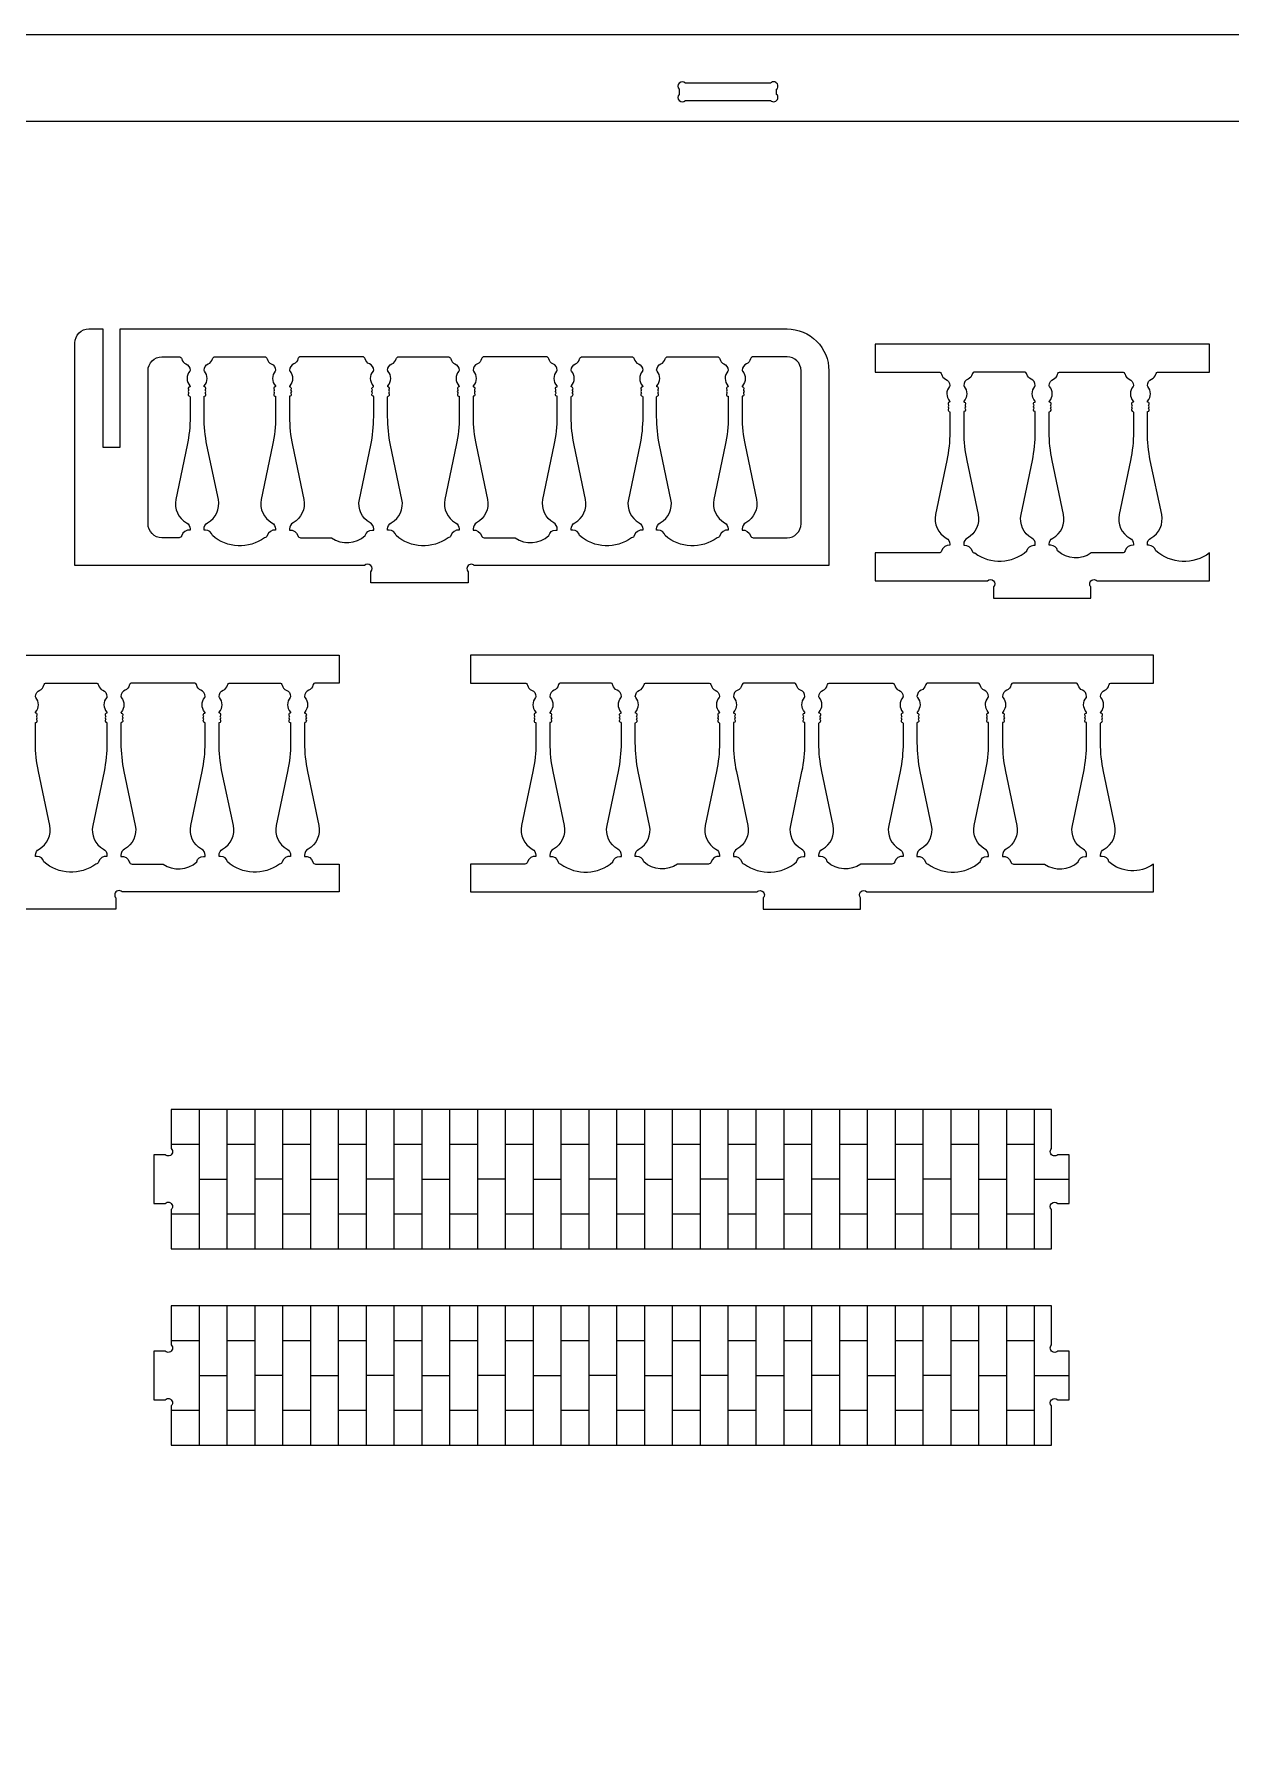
# Model space of a CAD drawing. Extents: x 8501 to 11256, y 293 to 1807.
# Drawn here: x 9418.7 to 9625, y 1133.5 to 1429.9 of the extents above; entities that cross this region are included whole.
import ezdxf

# ---------------------------------------------------------------- set-up
doc = ezdxf.new("R2010")
doc.units = 0
doc.header["$MEASUREMENT"] = 0
doc.layers.add('LAYER_1', color=18, linetype='CONTINUOUS')

msp = doc.modelspace()

# ---------------------------------------------------------------- linework, layer by layer
at = {"layer": 'LAYER_1'}
msp.add_lwpolyline([(9233.81, 1414.91), (9233.81, 1133.51), (9218.81, 1133.51), (9218.81, 1429.91), (9857.81, 1429.91), (9857.81, 1133.51), (9842.81, 1133.51), (9842.81, 1414.91)], close=True, dxfattribs=at)
for points in [[(9545.65, 1421.51), (9530.98, 1421.51, 1), (9529.91, 1420.45), (9529.91, 1419.57, 1), (9530.98, 1418.51), (9545.65, 1418.51, 1), (9546.71, 1419.57), (9546.71, 1420.45, 1)], [(9428.12, 1379.13), (9430.52, 1379.13), (9430.52, 1358.73), (9433.52, 1358.73), (9433.52, 1379.13), (9548.51, 1379.13, -0.414214), (9555.71, 1371.93), (9555.71, 1338.33), (9494.58, 1338.33, 1), (9493.52, 1337.27), (9493.52, 1335.33), (9476.72, 1335.33), (9476.72, 1337.27, 1), (9475.65, 1338.33), (9425.72, 1338.33), (9425.72, 1376.73, -0.414214)], [(9600.91, 1332.7), (9600.91, 1334.64, -1), (9601.97, 1335.7), (9621.35, 1335.7), (9621.35, 1340.5, -0.352171), (9612.08, 1340.87, 0.352171), (9610.9, 1341.82), (9610.63, 1341.82), (9610.63, 1342.02, -0.272519), (9611.25, 1343.07, 0.328849), (9613.1, 1347.11), (9611.14, 1356.45, -0.051698), (9610.63, 1361.37), (9610.63, 1364.8, -0.366837), (9610.73, 1364.92, 0.600564), (9610.88, 1365.36, -0.39765), (9610.88, 1365.53, 0.39765), (9610.88, 1365.89, -0.39765), (9610.88, 1366.05, 0.594353), (9610.73, 1366.49, -0.584261), (9610.67, 1366.69, 0.375636), (9610.69, 1369.23, -0.187098), (9610.63, 1369.4, -0.294683), (9611.37, 1370.47, 0.244569), (9612.08, 1371.32, -0.352171), (9612.55, 1371.7), (9621.35, 1371.7), (9621.35, 1376.5), (9563.67, 1376.5), (9563.67, 1371.7), (9574.66, 1371.7, -0.352171), (9575.13, 1371.32, 0.244569), (9575.84, 1370.47, -0.294683), (9576.57, 1369.4, -0.187098), (9576.52, 1369.23, 0.375636), (9576.54, 1366.69, -0.584261), (9576.47, 1366.49, 0.594353), (9576.33, 1366.05, -0.39765), (9576.33, 1365.89, 0.39765), (9576.33, 1365.53, -0.39765), (9576.33, 1365.36, 0.600564), (9576.47, 1364.92, -0.366837), (9576.57, 1364.8), (9576.57, 1361.37, -0.051698), (9576.06, 1356.45), (9574.11, 1347.11, 0.328849), (9575.96, 1343.07, -0.272519), (9576.57, 1342.02), (9576.57, 1341.82, 0.352171), (9575.13, 1340.87, -0.352171), (9574.66, 1340.5), (9563.67, 1340.5), (9563.67, 1335.7), (9583.05, 1335.7, -1), (9584.11, 1334.64), (9584.11, 1332.7)], [(9444.96, 1345.7, -0.272519), (9445.57, 1344.65), (9445.57, 1344.45, 0.352171), (9444.12, 1343.5, -0.352171), (9443.66, 1343.13), (9440.72, 1343.13, -0.414214), (9438.32, 1345.53), (9438.32, 1371.93, -0.414214), (9440.72, 1374.33), (9443.66, 1374.33, -0.352171), (9444.12, 1373.95, 0.244569), (9444.83, 1373.1, -0.294683), (9445.57, 1372.03, -0.187098), (9445.51, 1371.86, 0.375636), (9445.54, 1369.32, -0.584261), (9445.47, 1369.12, 0.594353), (9445.32, 1368.68, -0.39765), (9445.32, 1368.52, 0.39765), (9445.32, 1368.16, -0.39765), (9445.32, 1367.99, 0.600564), (9445.47, 1367.55, -0.366837), (9445.57, 1367.43), (9445.57, 1364, -0.051698), (9445.06, 1359.08), (9443.11, 1349.74, 0.328849)], [(9458.39, 1374.33, -0.352171), (9458.86, 1373.95, 0.244569), (9459.57, 1373.1, -0.294683), (9460.31, 1372.03, -0.187098), (9460.25, 1371.86, 0.375636), (9460.27, 1369.32, -0.584261), (9460.21, 1369.12, 0.594353), (9460.06, 1368.68, -0.39765), (9460.06, 1368.52, 0.39765), (9460.06, 1368.16, -0.39765), (9460.06, 1367.99, 0.600564), (9460.21, 1367.55, -0.366837), (9460.31, 1367.43), (9460.31, 1364, -0.051698), (9459.8, 1359.08), (9457.84, 1349.74, 0.328849), (9459.69, 1345.7, -0.272519), (9460.31, 1344.65), (9460.31, 1344.45, 0.352171), (9458.86, 1343.5, -0.352171), (9458.39, 1343.13, -0.352171), (9449.42, 1343.5, 0.352171), (9448.25, 1344.45), (9447.97, 1344.45), (9447.97, 1344.65, -0.272519), (9448.59, 1345.7, 0.328849), (9450.44, 1349.74), (9448.48, 1359.08, -0.051698), (9447.97, 1364), (9447.97, 1367.43, -0.366837), (9448.07, 1367.55, 0.600564), (9448.22, 1367.99, -0.39765), (9448.22, 1368.16, 0.39765), (9448.22, 1368.52, -0.39765), (9448.22, 1368.68, 0.594353), (9448.08, 1369.12, -0.584261), (9448.01, 1369.32, 0.375636), (9448.03, 1371.86, -0.187098), (9447.97, 1372.03, -0.294683), (9448.71, 1373.1, 0.244569), (9449.42, 1373.95, -0.352171), (9449.89, 1374.33)], [(9469.97, 1343.13, 0.352171), (9475.78, 1343.5, -0.352171), (9476.95, 1344.45), (9477.23, 1344.45), (9477.23, 1344.65, 0.272519), (9476.61, 1345.7, -0.328849), (9474.76, 1349.74), (9476.72, 1359.08, 0.051698), (9477.23, 1364), (9477.23, 1367.43, 0.366837), (9477.13, 1367.55, -0.600564), (9476.98, 1367.99, 0.39765), (9476.98, 1368.16, -0.39765), (9476.98, 1368.52, 0.39765), (9476.98, 1368.68, -0.594353), (9477.12, 1369.12, 0.584261), (9477.19, 1369.32, -0.375636), (9477.17, 1371.86, 0.187098), (9477.23, 1372.03, 0.294683), (9476.49, 1373.1, -0.244569), (9475.78, 1373.95, 0.352171), (9475.31, 1374.33), (9464.63, 1374.33, 0.352171), (9464.16, 1373.95, -0.244569), (9463.45, 1373.1, 0.294683), (9462.71, 1372.03, 0.187098), (9462.77, 1371.86, -0.375636), (9462.75, 1369.32, 0.584261), (9462.82, 1369.12, -0.594353), (9462.96, 1368.68, 0.39765), (9462.96, 1368.52, -0.39765), (9462.96, 1368.16, 0.39765), (9462.96, 1367.99, -0.600564), (9462.81, 1367.55, 0.366837), (9462.71, 1367.43), (9462.71, 1364, 0.051698), (9463.22, 1359.08), (9465.18, 1349.74, -0.328849), (9463.33, 1345.7, 0.272519), (9462.71, 1344.65), (9462.71, 1344.45, -0.352171), (9464.16, 1343.5, 0.352171), (9464.63, 1343.13)], [(9490.05, 1374.33, -0.352171), (9490.52, 1373.95, 0.244569), (9491.23, 1373.1, -0.294683), (9491.97, 1372.03, -0.187098), (9491.91, 1371.86, 0.375636), (9491.93, 1369.32, -0.584261), (9491.86, 1369.12, 0.594353), (9491.72, 1368.68, -0.39765), (9491.72, 1368.52, 0.39765), (9491.72, 1368.16, -0.39765), (9491.72, 1367.99, 0.600564), (9491.87, 1367.55, -0.366837), (9491.97, 1367.43), (9491.97, 1364, -0.051698), (9491.46, 1359.08), (9489.5, 1349.74, 0.328849), (9491.35, 1345.7, -0.272519), (9491.97, 1344.65), (9491.97, 1344.45, 0.352171), (9490.52, 1343.5, -0.352171), (9490.05, 1343.13, -0.352171), (9481.08, 1343.5, 0.352171), (9479.9, 1344.45), (9479.63, 1344.45), (9479.63, 1344.65, -0.272519), (9480.25, 1345.7, 0.328849), (9482.09, 1349.74), (9480.14, 1359.08, -0.051698), (9479.63, 1364), (9479.63, 1367.43, -0.366837), (9479.73, 1367.55, 0.600564), (9479.88, 1367.99, -0.39765), (9479.88, 1368.16, 0.39765), (9479.88, 1368.52, -0.39765), (9479.88, 1368.68, 0.594353), (9479.73, 1369.12, -0.584261), (9479.67, 1369.32, 0.375636), (9479.69, 1371.86, -0.187098), (9479.63, 1372.03, -0.294683), (9480.37, 1373.1, 0.244569), (9481.08, 1373.95, -0.352171), (9481.55, 1374.33)], [(9501.62, 1343.13, 0.352171), (9507.43, 1343.5, -0.352171), (9508.61, 1344.45), (9508.88, 1344.45), (9508.88, 1344.65, 0.272519), (9508.27, 1345.7, -0.328849), (9506.42, 1349.74), (9508.37, 1359.08, 0.051698), (9508.88, 1364), (9508.88, 1367.43, 0.366837), (9508.78, 1367.55, -0.600564), (9508.63, 1367.99, 0.39765), (9508.63, 1368.16, -0.39765), (9508.63, 1368.52, 0.39765), (9508.63, 1368.68, -0.594353), (9508.78, 1369.12, 0.584261), (9508.85, 1369.32, -0.375636), (9508.82, 1371.86, 0.187098), (9508.88, 1372.03, 0.294683), (9508.14, 1373.1, -0.244569), (9507.43, 1373.95, 0.352171), (9506.97, 1374.33), (9496.28, 1374.33, 0.352171), (9495.82, 1373.95, -0.244569), (9495.1, 1373.1, 0.294683), (9494.37, 1372.03, 0.187098), (9494.42, 1371.86, -0.375636), (9494.4, 1369.32, 0.584261), (9494.47, 1369.12, -0.594353), (9494.62, 1368.68, 0.39765), (9494.62, 1368.52, -0.39765), (9494.62, 1368.16, 0.39765), (9494.62, 1367.99, -0.600564), (9494.47, 1367.55, 0.366837), (9494.37, 1367.43), (9494.37, 1364, 0.051698), (9494.88, 1359.08), (9496.83, 1349.74, -0.328849), (9494.98, 1345.7, 0.272519), (9494.37, 1344.65), (9494.37, 1344.45, -0.352171), (9495.82, 1343.5, 0.352171), (9496.28, 1343.13)], [(9522.17, 1373.95, 0.244569), (9522.88, 1373.1, -0.294683), (9523.62, 1372.03, -0.187098), (9523.56, 1371.86, 0.375636), (9523.58, 1369.32, -0.584261), (9523.52, 1369.12, 0.594353), (9523.37, 1368.68, -0.39765), (9523.37, 1368.52, 0.39765), (9523.37, 1368.16, -0.39765), (9523.37, 1367.99, 0.600564), (9523.52, 1367.55, -0.366837), (9523.62, 1367.43), (9523.62, 1364, -0.051698), (9523.11, 1359.08), (9521.15, 1349.74, 0.328849), (9523, 1345.7, -0.272519), (9523.62, 1344.65), (9523.62, 1344.45, 0.352171), (9522.17, 1343.5, -0.352171), (9521.7, 1343.13, -0.352171), (9512.73, 1343.5, 0.352171), (9511.56, 1344.45), (9511.28, 1344.45), (9511.28, 1344.65, -0.272519), (9511.9, 1345.7, 0.328849), (9513.75, 1349.74), (9511.79, 1359.08, -0.051698), (9511.28, 1364), (9511.28, 1367.43, -0.366837), (9511.38, 1367.55, 0.600564), (9511.53, 1367.99, -0.39765), (9511.53, 1368.16, 0.39765), (9511.53, 1368.52, -0.39765), (9511.53, 1368.68, 0.594353), (9511.39, 1369.12, -0.584261), (9511.32, 1369.32, 0.375636), (9511.34, 1371.86, -0.187098), (9511.28, 1372.03, -0.294683), (9512.02, 1373.1, 0.244569), (9512.73, 1373.95, -0.352171), (9513.2, 1374.33), (9521.7, 1374.33, -0.352171)], [(9526.08, 1371.86, -0.187098), (9526.02, 1372.03, -0.294683), (9526.76, 1373.1, 0.244569), (9527.47, 1373.95, -0.352171), (9527.94, 1374.33), (9536.44, 1374.33, -0.352171), (9536.91, 1373.95, 0.244569), (9537.62, 1373.1, -0.294683), (9538.36, 1372.03, -0.187098), (9538.3, 1371.86, 0.375636), (9538.32, 1369.32, -0.584261), (9538.25, 1369.12, 0.594353), (9538.11, 1368.68, -0.39765), (9538.11, 1368.52, 0.39765), (9538.11, 1368.16, -0.39765), (9538.11, 1367.99, 0.600564), (9538.26, 1367.55, -0.366837), (9538.36, 1367.43), (9538.36, 1364, -0.051698), (9537.85, 1359.08), (9535.89, 1349.74, 0.328849), (9537.74, 1345.7, -0.272519), (9538.36, 1344.65), (9538.36, 1344.45, 0.352171), (9536.91, 1343.5, -0.352171), (9536.44, 1343.13, -0.352171), (9527.47, 1343.5, 0.352171), (9526.3, 1344.45), (9526.02, 1344.45), (9526.02, 1344.65, -0.272519), (9526.64, 1345.7, 0.328849), (9528.49, 1349.74), (9526.53, 1359.08, -0.051698), (9526.02, 1364), (9526.02, 1367.43, -0.366837), (9526.12, 1367.55, 0.600564), (9526.27, 1367.99, -0.39765), (9526.27, 1368.16, 0.39765), (9526.27, 1368.52, -0.39765), (9526.27, 1368.68, 0.594353), (9526.13, 1369.12, -0.584261), (9526.06, 1369.32, 0.375636)], [(9540.76, 1372.03, 0.187098), (9540.82, 1371.86, -0.375636), (9540.8, 1369.32, 0.584261), (9540.87, 1369.12, -0.594353), (9541.01, 1368.68, 0.39765), (9541.01, 1368.52, -0.39765), (9541.01, 1368.16, 0.39765), (9541.01, 1367.99, -0.600564), (9540.86, 1367.55, 0.366837), (9540.76, 1367.43), (9540.76, 1364, 0.051698), (9541.27, 1359.08), (9543.23, 1349.74, -0.328849), (9541.38, 1345.7, 0.272519), (9540.76, 1344.65), (9540.76, 1344.45, -0.352171), (9542.21, 1343.5, 0.352171), (9542.68, 1343.13), (9548.51, 1343.13, 0.414214), (9550.91, 1345.53), (9550.91, 1371.93, 0.414214), (9548.51, 1374.33), (9542.68, 1374.33, 0.352171), (9542.21, 1373.95, -0.244569), (9541.5, 1373.1, 0.294683)], [(9589.39, 1371.7), (9580.89, 1371.7, 0.352171), (9580.42, 1371.32, -0.244569), (9579.71, 1370.47, 0.294683), (9578.97, 1369.4, 0.187098), (9579.03, 1369.23, -0.375636), (9579.01, 1366.69, 0.584261), (9579.08, 1366.49, -0.594353), (9579.22, 1366.05, 0.39765), (9579.22, 1365.89, -0.39765), (9579.22, 1365.53, 0.39765), (9579.22, 1365.36, -0.600564), (9579.07, 1364.92, 0.366837), (9578.97, 1364.8), (9578.97, 1361.37, 0.051698), (9579.48, 1356.45), (9581.44, 1347.11, -0.328849), (9579.59, 1343.07, 0.272519), (9578.97, 1342.02), (9578.97, 1341.82, -0.352171), (9580.42, 1340.87, 0.352171), (9580.89, 1340.5, 0.352171), (9589.86, 1340.87, -0.352171), (9591.04, 1341.82), (9591.31, 1341.82), (9591.31, 1342.02, 0.272519), (9590.69, 1343.07, -0.328849), (9588.85, 1347.11), (9590.8, 1356.45, 0.051698), (9591.31, 1361.37), (9591.31, 1364.8, 0.366837), (9591.21, 1364.92, -0.600564), (9591.06, 1365.36, 0.39765), (9591.06, 1365.53, -0.39765), (9591.06, 1365.89, 0.39765), (9591.06, 1366.05, -0.594353), (9591.21, 1366.49, 0.584261), (9591.27, 1366.69, -0.375636), (9591.25, 1369.23, 0.187098), (9591.31, 1369.4, 0.294683), (9590.57, 1370.47, -0.244569), (9589.86, 1371.32, 0.352171)], [(9600.97, 1340.5, -0.352171), (9595.16, 1340.87, 0.352171), (9593.99, 1341.82), (9593.71, 1341.82), (9593.71, 1342.02, -0.272519), (9594.33, 1343.07, 0.328849), (9596.18, 1347.11), (9594.22, 1356.45, -0.051698), (9593.71, 1361.37), (9593.71, 1364.8, -0.366837), (9593.81, 1364.92, 0.600564), (9593.96, 1365.36, -0.39765), (9593.96, 1365.53, 0.39765), (9593.96, 1365.89, -0.39765), (9593.96, 1366.05, 0.594353), (9593.82, 1366.49, -0.584261), (9593.75, 1366.69, 0.375636), (9593.77, 1369.23, -0.187098), (9593.71, 1369.4, -0.294683), (9594.45, 1370.47, 0.244569), (9595.16, 1371.32, -0.352171), (9595.63, 1371.7), (9606.31, 1371.7, -0.352171), (9606.78, 1371.32, 0.244569), (9607.49, 1370.47, -0.294683), (9608.23, 1369.4, -0.187098), (9608.17, 1369.23, 0.375636), (9608.19, 1366.69, -0.584261), (9608.12, 1366.49, 0.594353), (9607.98, 1366.05, -0.39765), (9607.98, 1365.89, 0.39765), (9607.98, 1365.53, -0.39765), (9607.98, 1365.36, 0.600564), (9608.13, 1364.92, -0.366837), (9608.23, 1364.8), (9608.23, 1361.37, -0.051698), (9607.72, 1356.45), (9605.76, 1347.11, 0.328849), (9607.61, 1343.07, -0.272519), (9608.23, 1342.02), (9608.23, 1341.82, 0.352171), (9606.78, 1340.87, -0.352171), (9606.31, 1340.5)], [(9493.91, 1282.08), (9543.33, 1282.08, -1), (9544.39, 1281.02), (9544.39, 1279.08), (9561.19, 1279.08), (9561.19, 1281.02, -1), (9562.25, 1282.08), (9611.68, 1282.08), (9611.68, 1286.88, -0.352171), (9604.01, 1287.25, 0.352171), (9602.84, 1288.2), (9602.56, 1288.2), (9602.56, 1288.4, -0.272519), (9603.18, 1289.45, 0.328849), (9605.03, 1293.49), (9603.07, 1302.83, -0.051698), (9602.56, 1307.75), (9602.56, 1311.18, -0.366837), (9602.66, 1311.3, 0.600564), (9602.81, 1311.74, -0.39765), (9602.81, 1311.91, 0.39765), (9602.81, 1312.27, -0.39765), (9602.81, 1312.43, 0.594353), (9602.67, 1312.87, -0.584261), (9602.6, 1313.07, 0.375636), (9602.62, 1315.61, -0.187098), (9602.56, 1315.78, -0.294683), (9603.3, 1316.85, 0.244569), (9604.01, 1317.7, -0.352171), (9604.48, 1318.08), (9611.68, 1318.08), (9611.68, 1322.88), (9493.91, 1322.88), (9493.91, 1318.08), (9503.28, 1318.08, -0.352171), (9503.75, 1317.7, 0.244569), (9504.46, 1316.85, -0.294683), (9505.2, 1315.78, -0.187098), (9505.14, 1315.61, 0.375636), (9505.16, 1313.07, -0.584261), (9505.09, 1312.87, 0.594353), (9504.95, 1312.43, -0.39765), (9504.95, 1312.27, 0.39765), (9504.95, 1311.91, -0.39765), (9504.95, 1311.74, 0.600564), (9505.1, 1311.3, -0.366837), (9505.2, 1311.18), (9505.2, 1307.75, -0.051698), (9504.69, 1302.83), (9502.73, 1293.49, 0.328849), (9504.58, 1289.45, -0.272519), (9505.2, 1288.4), (9505.2, 1288.2, 0.352171), (9503.75, 1287.25, -0.352171), (9503.28, 1286.88), (9493.91, 1286.88)], [(9429.33, 1318.08, -0.352171), (9429.8, 1317.7, 0.244569), (9430.51, 1316.85, -0.294683), (9431.24, 1315.78, -0.187098), (9431.19, 1315.61, 0.375636), (9431.21, 1313.07, -0.584261), (9431.14, 1312.87, 0.594353), (9431, 1312.43, -0.39765), (9431, 1312.27, 0.39765), (9431, 1311.91, -0.39765), (9431, 1311.74, 0.600564), (9431.14, 1311.3, -0.366837), (9431.24, 1311.18), (9431.24, 1307.75, -0.051698), (9430.73, 1302.83), (9428.78, 1293.49, 0.328849), (9430.63, 1289.45, -0.272519), (9431.24, 1288.4), (9431.24, 1288.2, 0.352171), (9429.8, 1287.25, -0.352171), (9429.33, 1286.88, -0.352171), (9420.35, 1287.25, 0.352171), (9419.18, 1288.2), (9418.91, 1288.2), (9418.91, 1288.4, -0.272519), (9419.52, 1289.45, 0.328849), (9421.37, 1293.49), (9419.42, 1302.83, -0.051698), (9418.91, 1307.75), (9418.91, 1311.18, -0.366837), (9419.01, 1311.3, 0.600564), (9419.15, 1311.74, -0.39765), (9419.15, 1311.91, 0.39765), (9419.15, 1312.27, -0.39765), (9419.15, 1312.43, 0.594353), (9419.01, 1312.87, -0.584261), (9418.94, 1313.07, 0.375636), (9418.96, 1315.61, -0.187098), (9418.91, 1315.78, -0.294683), (9419.64, 1316.85, 0.244569), (9420.35, 1317.7, -0.352171), (9420.82, 1318.08)], [(9440.9, 1286.88, 0.352171), (9446.71, 1287.25, -0.352171), (9447.88, 1288.2), (9448.16, 1288.2), (9448.16, 1288.4, 0.272519), (9447.54, 1289.45, -0.328849), (9445.69, 1293.49), (9447.65, 1302.83, 0.051698), (9448.16, 1307.75), (9448.16, 1311.18, 0.366837), (9448.06, 1311.3, -0.600564), (9447.91, 1311.74, 0.39765), (9447.91, 1311.91, -0.39765), (9447.91, 1312.27, 0.39765), (9447.91, 1312.43, -0.594353), (9448.06, 1312.87, 0.584261), (9448.12, 1313.07, -0.375636), (9448.1, 1315.61, 0.187098), (9448.16, 1315.78, 0.294683), (9447.42, 1316.85, -0.244569), (9446.71, 1317.7, 0.352171), (9446.24, 1318.08), (9435.56, 1318.08, 0.352171), (9435.09, 1317.7, -0.244569), (9434.38, 1316.85, 0.294683), (9433.65, 1315.78, 0.187098), (9433.7, 1315.61, -0.375636), (9433.68, 1313.07, 0.584261), (9433.75, 1312.87, -0.594353), (9433.89, 1312.43, 0.39765), (9433.89, 1312.27, -0.39765), (9433.89, 1311.91, 0.39765), (9433.89, 1311.74, -0.600564), (9433.74, 1311.3, 0.366837), (9433.64, 1311.18), (9433.64, 1307.75, 0.051698), (9434.16, 1302.83), (9436.11, 1293.49, -0.328849), (9434.26, 1289.45, 0.272519), (9433.64, 1288.4), (9433.64, 1288.2, -0.352171), (9435.09, 1287.25, 0.352171), (9435.56, 1286.88)], [(9460.98, 1318.08, -0.352171), (9461.45, 1317.7, 0.244569), (9462.16, 1316.85, -0.294683), (9462.9, 1315.78, -0.187098), (9462.84, 1315.61, 0.375636), (9462.86, 1313.07, -0.584261), (9462.79, 1312.87, 0.594353), (9462.65, 1312.43, -0.39765), (9462.65, 1312.27, 0.39765), (9462.65, 1311.91, -0.39765), (9462.65, 1311.74, 0.600564), (9462.8, 1311.3, -0.366837), (9462.9, 1311.18), (9462.9, 1307.75, -0.051698), (9462.39, 1302.83), (9460.43, 1293.49, 0.328849), (9462.28, 1289.45, -0.272519), (9462.9, 1288.4), (9462.9, 1288.2, 0.352171), (9461.45, 1287.25, -0.352171), (9460.98, 1286.88, -0.352171), (9452.01, 1287.25, 0.352171), (9450.84, 1288.2), (9450.56, 1288.2), (9450.56, 1288.4, -0.272519), (9451.18, 1289.45, 0.328849), (9453.03, 1293.49), (9451.07, 1302.83, -0.051698), (9450.56, 1307.75), (9450.56, 1311.18, -0.366837), (9450.66, 1311.3, 0.600564), (9450.81, 1311.74, -0.39765), (9450.81, 1311.91, 0.39765), (9450.81, 1312.27, -0.39765), (9450.81, 1312.43, 0.594353), (9450.67, 1312.87, -0.584261), (9450.6, 1313.07, 0.375636), (9450.62, 1315.61, -0.187098), (9450.56, 1315.78, -0.294683), (9451.3, 1316.85, 0.244569), (9452.01, 1317.7, -0.352171), (9452.48, 1318.08)], [(9518.02, 1318.08), (9509.52, 1318.08, 0.352171), (9509.05, 1317.7, -0.244569), (9508.34, 1316.85, 0.294683), (9507.6, 1315.78, 0.187098), (9507.66, 1315.61, -0.375636), (9507.64, 1313.07, 0.584261), (9507.7, 1312.87, -0.594353), (9507.85, 1312.43, 0.39765), (9507.85, 1312.27, -0.39765), (9507.85, 1311.91, 0.39765), (9507.85, 1311.74, -0.600564), (9507.7, 1311.3, 0.366837), (9507.6, 1311.18), (9507.6, 1307.75, 0.051698), (9508.11, 1302.83), (9510.07, 1293.49, -0.328849), (9508.22, 1289.45, 0.272519), (9507.6, 1288.4), (9507.6, 1288.2, -0.352171), (9509.05, 1287.25, 0.352171), (9509.52, 1286.88, 0.352171), (9518.49, 1287.25, -0.352171), (9519.66, 1288.2), (9519.94, 1288.2), (9519.94, 1288.4, 0.272519), (9519.32, 1289.45, -0.328849), (9517.47, 1293.49), (9519.43, 1302.83, 0.051698), (9519.94, 1307.75), (9519.94, 1311.18, 0.366837), (9519.84, 1311.3, -0.600564), (9519.69, 1311.74, 0.39765), (9519.69, 1311.91, -0.39765), (9519.69, 1312.27, 0.39765), (9519.69, 1312.43, -0.594353), (9519.83, 1312.87, 0.584261), (9519.9, 1313.07, -0.375636), (9519.88, 1315.61, 0.187098), (9519.94, 1315.78, 0.294683), (9519.2, 1316.85, -0.244569), (9518.49, 1317.7, 0.352171)], [(9529.6, 1286.88, -0.352171), (9523.79, 1287.25, 0.352171), (9522.61, 1288.2), (9522.34, 1288.2), (9522.34, 1288.4, -0.272519), (9522.96, 1289.45, 0.328849), (9524.81, 1293.49), (9522.85, 1302.83, -0.051698), (9522.34, 1307.75), (9522.34, 1311.18, -0.366837), (9522.44, 1311.3, 0.600564), (9522.59, 1311.74, -0.39765), (9522.59, 1311.91, 0.39765), (9522.59, 1312.27, -0.39765), (9522.59, 1312.43, 0.594353), (9522.44, 1312.87, -0.584261), (9522.38, 1313.07, 0.375636), (9522.4, 1315.61, -0.187098), (9522.34, 1315.78, -0.294683), (9523.08, 1316.85, 0.244569), (9523.79, 1317.7, -0.352171), (9524.26, 1318.08), (9534.94, 1318.08, -0.352171), (9535.41, 1317.7, 0.244569), (9536.12, 1316.85, -0.294683), (9536.85, 1315.78, -0.187098), (9536.8, 1315.61, 0.375636), (9536.82, 1313.07, -0.584261), (9536.75, 1312.87, 0.594353), (9536.61, 1312.43, -0.39765), (9536.61, 1312.27, 0.39765), (9536.61, 1311.91, -0.39765), (9536.61, 1311.74, 0.600564), (9536.75, 1311.3, -0.366837), (9536.85, 1311.18), (9536.85, 1307.75, -0.051698), (9536.34, 1302.83), (9534.39, 1293.49, 0.328849), (9536.24, 1289.45, -0.272519), (9536.85, 1288.4), (9536.85, 1288.2, 0.352171), (9535.41, 1287.25, -0.352171), (9534.94, 1286.88)], [(9549.68, 1318.08), (9541.17, 1318.08, 0.352171), (9540.7, 1317.7, -0.244569), (9539.99, 1316.85, 0.294683), (9539.26, 1315.78, 0.187098), (9539.31, 1315.61, -0.375636), (9539.29, 1313.07, 0.584261), (9539.36, 1312.87, -0.594353), (9539.5, 1312.43, 0.39765), (9539.5, 1312.27, -0.39765), (9539.5, 1311.91, 0.39765), (9539.5, 1311.74, -0.600564), (9539.35, 1311.3, 0.366837), (9539.25, 1311.18), (9539.25, 1307.75, 0.051698), (9539.76, 1302.83), (9541.72, 1293.49, -0.328849), (9539.87, 1289.45, 0.272519), (9539.25, 1288.4), (9539.25, 1288.2, -0.352171), (9540.7, 1287.25, 0.352171), (9541.17, 1286.88, 0.352171), (9550.14, 1287.25, -0.352171), (9551.32, 1288.2), (9551.59, 1288.2), (9551.59, 1288.4, 0.272519), (9550.98, 1289.45, -0.328849), (9549.13, 1293.49), (9551.08, 1302.83, 0.051698), (9551.59, 1307.75), (9551.59, 1311.18, 0.366837), (9551.49, 1311.3, -0.600564), (9551.34, 1311.74, 0.39765), (9551.34, 1311.91, -0.39765), (9551.34, 1312.27, 0.39765), (9551.34, 1312.43, -0.594353), (9551.49, 1312.87, 0.584261), (9551.56, 1313.07, -0.375636), (9551.53, 1315.61, 0.187098), (9551.59, 1315.78, 0.294683), (9550.85, 1316.85, -0.244569), (9550.14, 1317.7, 0.352171)], [(9561.25, 1286.88, -0.352171), (9555.44, 1287.25, 0.352171), (9554.27, 1288.2), (9553.99, 1288.2), (9553.99, 1288.4, -0.272519), (9554.61, 1289.45, 0.328849), (9556.46, 1293.49), (9554.5, 1302.83, -0.051698), (9553.99, 1307.75), (9553.99, 1311.18, -0.366837), (9554.09, 1311.3, 0.600564), (9554.24, 1311.74, -0.39765), (9554.24, 1311.91, 0.39765), (9554.24, 1312.27, -0.39765), (9554.24, 1312.43, 0.594353), (9554.1, 1312.87, -0.584261), (9554.03, 1313.07, 0.375636), (9554.05, 1315.61, -0.187098), (9553.99, 1315.78, -0.294683), (9554.73, 1316.85, 0.244569), (9555.44, 1317.7, -0.352171), (9555.91, 1318.08), (9566.59, 1318.08, -0.352171), (9567.06, 1317.7, 0.244569), (9567.77, 1316.85, -0.294683), (9568.51, 1315.78, -0.187098), (9568.45, 1315.61, 0.375636), (9568.47, 1313.07, -0.584261), (9568.4, 1312.87, 0.594353), (9568.26, 1312.43, -0.39765), (9568.26, 1312.27, 0.39765), (9568.26, 1311.91, -0.39765), (9568.26, 1311.74, 0.600564), (9568.41, 1311.3, -0.366837), (9568.51, 1311.18), (9568.51, 1307.75, -0.051698), (9568, 1302.83), (9566.04, 1293.49, 0.328849), (9567.89, 1289.45, -0.272519), (9568.51, 1288.4), (9568.51, 1288.2, 0.352171), (9567.06, 1287.25, -0.352171), (9566.59, 1286.88)], [(9581.33, 1318.08), (9572.83, 1318.08, 0.352171), (9572.36, 1317.7, -0.244569), (9571.65, 1316.85, 0.294683), (9570.91, 1315.78, 0.187098), (9570.97, 1315.61, -0.375636), (9570.95, 1313.07, 0.584261), (9571.01, 1312.87, -0.594353), (9571.16, 1312.43, 0.39765), (9571.16, 1312.27, -0.39765), (9571.16, 1311.91, 0.39765), (9571.16, 1311.74, -0.600564), (9571.01, 1311.3, 0.366837), (9570.91, 1311.18), (9570.91, 1307.75, 0.051698), (9571.42, 1302.83), (9573.38, 1293.49, -0.328849), (9571.53, 1289.45, 0.272519), (9570.91, 1288.4), (9570.91, 1288.2, -0.352171), (9572.36, 1287.25, 0.352171), (9572.83, 1286.88, 0.352171), (9581.8, 1287.25, -0.352171), (9582.97, 1288.2), (9583.25, 1288.2), (9583.25, 1288.4, 0.272519), (9582.63, 1289.45, -0.328849), (9580.78, 1293.49), (9582.74, 1302.83, 0.051698), (9583.25, 1307.75), (9583.25, 1311.18, 0.366837), (9583.15, 1311.3, -0.600564), (9583, 1311.74, 0.39765), (9583, 1311.91, -0.39765), (9583, 1312.27, 0.39765), (9583, 1312.43, -0.594353), (9583.14, 1312.87, 0.584261), (9583.21, 1313.07, -0.375636), (9583.19, 1315.61, 0.187098), (9583.25, 1315.78, 0.294683), (9582.51, 1316.85, -0.244569), (9581.8, 1317.7, 0.352171)], [(9592.91, 1286.88, 0.352171), (9598.72, 1287.25, -0.352171), (9599.89, 1288.2), (9600.16, 1288.2), (9600.16, 1288.4, 0.272519), (9599.55, 1289.45, -0.328849), (9597.7, 1293.49), (9599.65, 1302.83, 0.051698), (9600.16, 1307.75), (9600.16, 1311.18, 0.366837), (9600.06, 1311.3, -0.600564), (9599.92, 1311.74, 0.39765), (9599.92, 1311.91, -0.39765), (9599.92, 1312.27, 0.39765), (9599.92, 1312.43, -0.594353), (9600.06, 1312.87, 0.584261), (9600.13, 1313.07, -0.375636), (9600.11, 1315.61, 0.187098), (9600.16, 1315.78, 0.294683), (9599.43, 1316.85, -0.244569), (9598.72, 1317.7, 0.352171), (9598.25, 1318.08), (9587.57, 1318.08, 0.352171), (9587.1, 1317.7, -0.244569), (9586.39, 1316.85, 0.294683), (9585.65, 1315.78, 0.187098), (9585.71, 1315.61, -0.375636), (9585.69, 1313.07, 0.584261), (9585.75, 1312.87, -0.594353), (9585.9, 1312.43, 0.39765), (9585.9, 1312.27, -0.39765), (9585.9, 1311.91, 0.39765), (9585.9, 1311.74, -0.600564), (9585.75, 1311.3, 0.366837), (9585.65, 1311.18), (9585.65, 1307.75, 0.051698), (9586.16, 1302.83), (9588.11, 1293.49, -0.328849), (9586.27, 1289.45, 0.272519), (9585.65, 1288.4), (9585.65, 1288.2, -0.352171), (9587.1, 1287.25, 0.352171), (9587.57, 1286.88)], [(9597.12, 1236.76), (9595.18, 1236.76, -1), (9594.12, 1237.82), (9594.12, 1244.56), (9442.32, 1244.56), (9442.32, 1237.82, -1), (9441.26, 1236.76), (9439.32, 1236.76), (9439.32, 1228.36), (9441.26, 1228.36, -1), (9442.32, 1227.3), (9442.32, 1220.56), (9594.12, 1220.56), (9594.12, 1227.3, -1), (9595.18, 1228.36), (9597.12, 1228.36)], [(9597.12, 1202.91), (9595.18, 1202.91, -1), (9594.12, 1203.97), (9594.12, 1210.71), (9442.32, 1210.71), (9442.32, 1203.97, -1), (9441.26, 1202.91), (9439.32, 1202.91), (9439.32, 1194.51), (9441.26, 1194.51, -1), (9442.32, 1193.45), (9442.32, 1186.71), (9594.12, 1186.71), (9594.12, 1193.45, -1), (9595.18, 1194.51), (9597.12, 1194.51)]]:
    msp.add_lwpolyline(points, format="xyb", close=True, dxfattribs=at)
msp.add_lwpolyline([(9377.51, 1322.88), (9471.28, 1322.88), (9471.28, 1318.08), (9467.22, 1318.08, 0.352171), (9466.75, 1317.7, -0.244569), (9466.04, 1316.85, 0.294683), (9465.3, 1315.78, 0.187098), (9465.36, 1315.61, -0.375636), (9465.34, 1313.07, 0.584261), (9465.4, 1312.87, -0.594353), (9465.55, 1312.43, 0.39765), (9465.55, 1312.27, -0.39765), (9465.55, 1311.91, 0.39765), (9465.55, 1311.74, -0.600564), (9465.4, 1311.3, 0.366837), (9465.3, 1311.18), (9465.3, 1307.75, 0.051698), (9465.81, 1302.83), (9467.77, 1293.49, -0.328849), (9465.92, 1289.45, 0.272519), (9465.3, 1288.4), (9465.3, 1288.2, -0.352171), (9466.75, 1287.25, 0.352171), (9467.22, 1286.88), (9471.28, 1286.88), (9471.28, 1282.08), (9433.85, 1282.08, 1), (9432.79, 1281.02), (9432.79, 1279.08), (9415.99, 1279.08)], format="xyb", dxfattribs=at)
for points in [[(9447.12, 1244.56), (9447.12, 1220.56)], [(9451.92, 1244.56), (9451.92, 1220.56)], [(9456.72, 1244.56), (9456.72, 1220.56)], [(9461.52, 1244.56), (9461.52, 1220.56)], [(9466.32, 1244.56), (9466.32, 1220.56)], [(9471.12, 1244.56), (9471.12, 1220.56)], [(9475.92, 1244.56), (9475.92, 1220.56)], [(9480.72, 1244.56), (9480.72, 1220.56)], [(9485.52, 1244.56), (9485.52, 1220.56)], [(9490.32, 1244.56), (9490.32, 1220.56)], [(9495.12, 1244.56), (9495.12, 1220.56)], [(9499.92, 1244.56), (9499.92, 1220.56)], [(9504.72, 1244.56), (9504.72, 1220.56)], [(9509.52, 1244.56), (9509.52, 1220.56)], [(9514.32, 1244.56), (9514.32, 1220.56)], [(9519.12, 1244.56), (9519.12, 1220.56)], [(9523.92, 1244.56), (9523.92, 1220.56)], [(9528.72, 1244.56), (9528.72, 1220.56)], [(9533.52, 1244.56), (9533.52, 1220.56)], [(9538.32, 1244.56), (9538.32, 1220.56)], [(9543.12, 1244.56), (9543.12, 1220.56)], [(9547.92, 1244.56), (9547.92, 1220.56)], [(9552.72, 1244.56), (9552.72, 1220.56)], [(9557.52, 1244.56), (9557.52, 1220.56)], [(9562.32, 1244.56), (9562.32, 1220.56)], [(9567.12, 1244.56), (9567.12, 1220.56)], [(9571.92, 1244.56), (9571.92, 1220.56)], [(9576.72, 1244.56), (9576.72, 1220.56)], [(9581.52, 1244.56), (9581.52, 1220.56)], [(9586.32, 1244.56), (9586.32, 1220.56)], [(9591.12, 1244.56), (9591.12, 1220.56)], [(9442.32, 1238.56), (9447.12, 1238.56)], [(9451.92, 1238.56), (9456.72, 1238.56)], [(9461.52, 1238.56), (9466.32, 1238.56)], [(9471.12, 1238.56), (9475.92, 1238.56)], [(9480.72, 1238.56), (9485.52, 1238.56)], [(9490.32, 1238.56), (9495.12, 1238.56)], [(9499.92, 1238.56), (9504.72, 1238.56)], [(9509.52, 1238.56), (9514.32, 1238.56)], [(9519.12, 1238.56), (9523.92, 1238.56)], [(9528.72, 1238.56), (9533.52, 1238.56)], [(9538.32, 1238.56), (9543.12, 1238.56)], [(9547.92, 1238.56), (9552.72, 1238.56)], [(9557.52, 1238.56), (9562.32, 1238.56)], [(9567.12, 1238.56), (9571.92, 1238.56)], [(9576.72, 1238.56), (9581.52, 1238.56)], [(9586.32, 1238.56), (9591.12, 1238.56)], [(9447.12, 1232.56), (9451.92, 1232.56)], [(9461.52, 1232.56), (9456.72, 1232.56)], [(9466.32, 1232.56), (9471.12, 1232.56)], [(9480.72, 1232.56), (9475.92, 1232.56)], [(9485.52, 1232.56), (9490.32, 1232.56)], [(9499.92, 1232.56), (9495.12, 1232.56)], [(9504.72, 1232.56), (9509.52, 1232.56)], [(9519.12, 1232.56), (9514.32, 1232.56)], [(9523.92, 1232.56), (9528.72, 1232.56)], [(9538.32, 1232.56), (9533.52, 1232.56)], [(9543.12, 1232.56), (9547.92, 1232.56)], [(9557.52, 1232.56), (9552.72, 1232.56)], [(9562.32, 1232.56), (9567.12, 1232.56)], [(9576.72, 1232.56), (9571.92, 1232.56)], [(9581.52, 1232.56), (9586.32, 1232.56)], [(9591.12, 1232.56), (9597.12, 1232.56)], [(9442.32, 1226.56), (9447.12, 1226.56)], [(9451.92, 1226.56), (9456.72, 1226.56)], [(9461.52, 1226.56), (9466.32, 1226.56)], [(9471.12, 1226.56), (9475.92, 1226.56)], [(9480.72, 1226.56), (9485.52, 1226.56)], [(9490.32, 1226.56), (9495.12, 1226.56)], [(9499.92, 1226.56), (9504.72, 1226.56)], [(9509.52, 1226.56), (9514.32, 1226.56)], [(9519.12, 1226.56), (9523.92, 1226.56)], [(9528.72, 1226.56), (9533.52, 1226.56)], [(9538.32, 1226.56), (9543.12, 1226.56)], [(9547.92, 1226.56), (9552.72, 1226.56)], [(9557.52, 1226.56), (9562.32, 1226.56)], [(9567.12, 1226.56), (9571.92, 1226.56)], [(9576.72, 1226.56), (9581.52, 1226.56)], [(9586.32, 1226.56), (9591.12, 1226.56)], [(9447.12, 1210.71), (9447.12, 1186.71)], [(9451.92, 1210.71), (9451.92, 1186.71)], [(9456.72, 1210.71), (9456.72, 1186.71)], [(9461.52, 1210.71), (9461.52, 1186.71)], [(9466.32, 1210.71), (9466.32, 1186.71)], [(9471.12, 1210.71), (9471.12, 1186.71)], [(9475.92, 1210.71), (9475.92, 1186.71)], [(9480.72, 1210.71), (9480.72, 1186.71)], [(9485.52, 1210.71), (9485.52, 1186.71)], [(9490.32, 1210.71), (9490.32, 1186.71)], [(9495.12, 1210.71), (9495.12, 1186.71)], [(9499.92, 1210.71), (9499.92, 1186.71)], [(9504.72, 1210.71), (9504.72, 1186.71)], [(9509.52, 1210.71), (9509.52, 1186.71)], [(9514.32, 1210.71), (9514.32, 1186.71)], [(9519.12, 1210.71), (9519.12, 1186.71)], [(9523.92, 1210.71), (9523.92, 1186.71)], [(9528.72, 1210.71), (9528.72, 1186.71)], [(9533.52, 1210.71), (9533.52, 1186.71)], [(9538.32, 1210.71), (9538.32, 1186.71)], [(9543.12, 1210.71), (9543.12, 1186.71)], [(9547.92, 1210.71), (9547.92, 1186.71)], [(9552.72, 1210.71), (9552.72, 1186.71)], [(9557.52, 1210.71), (9557.52, 1186.71)], [(9562.32, 1210.71), (9562.32, 1186.71)], [(9567.12, 1210.71), (9567.12, 1186.71)], [(9571.92, 1210.71), (9571.92, 1186.71)], [(9576.72, 1210.71), (9576.72, 1186.71)], [(9581.52, 1210.71), (9581.52, 1186.71)], [(9586.32, 1210.71), (9586.32, 1186.71)], [(9591.12, 1210.71), (9591.12, 1186.71)], [(9442.32, 1204.71), (9447.12, 1204.71)], [(9451.92, 1204.71), (9456.72, 1204.71)], [(9461.52, 1204.71), (9466.32, 1204.71)], [(9471.12, 1204.71), (9475.92, 1204.71)], [(9480.72, 1204.71), (9485.52, 1204.71)], [(9490.32, 1204.71), (9495.12, 1204.71)], [(9499.92, 1204.71), (9504.72, 1204.71)], [(9509.52, 1204.71), (9514.32, 1204.71)], [(9519.12, 1204.71), (9523.92, 1204.71)], [(9528.72, 1204.71), (9533.52, 1204.71)], [(9538.32, 1204.71), (9543.12, 1204.71)], [(9547.92, 1204.71), (9552.72, 1204.71)], [(9557.52, 1204.71), (9562.32, 1204.71)], [(9567.12, 1204.71), (9571.92, 1204.71)], [(9576.72, 1204.71), (9581.52, 1204.71)], [(9586.32, 1204.71), (9591.12, 1204.71)], [(9447.12, 1198.71), (9451.92, 1198.71)], [(9461.52, 1198.71), (9456.72, 1198.71)], [(9466.32, 1198.71), (9471.12, 1198.71)], [(9480.72, 1198.71), (9475.92, 1198.71)], [(9485.52, 1198.71), (9490.32, 1198.71)], [(9499.92, 1198.71), (9495.12, 1198.71)], [(9504.72, 1198.71), (9509.52, 1198.71)], [(9519.12, 1198.71), (9514.32, 1198.71)], [(9523.92, 1198.71), (9528.72, 1198.71)], [(9538.32, 1198.71), (9533.52, 1198.71)], [(9543.12, 1198.71), (9547.92, 1198.71)], [(9557.52, 1198.71), (9552.72, 1198.71)], [(9562.32, 1198.71), (9567.12, 1198.71)], [(9576.72, 1198.71), (9571.92, 1198.71)], [(9581.52, 1198.71), (9586.32, 1198.71)], [(9591.12, 1198.71), (9597.12, 1198.71)], [(9442.32, 1192.71), (9447.12, 1192.71)], [(9451.92, 1192.71), (9456.72, 1192.71)], [(9461.52, 1192.71), (9466.32, 1192.71)], [(9471.12, 1192.71), (9475.92, 1192.71)], [(9480.72, 1192.71), (9485.52, 1192.71)], [(9490.32, 1192.71), (9495.12, 1192.71)], [(9499.92, 1192.71), (9504.72, 1192.71)], [(9509.52, 1192.71), (9514.32, 1192.71)], [(9519.12, 1192.71), (9523.92, 1192.71)], [(9528.72, 1192.71), (9533.52, 1192.71)], [(9538.32, 1192.71), (9543.12, 1192.71)], [(9547.92, 1192.71), (9552.72, 1192.71)], [(9557.52, 1192.71), (9562.32, 1192.71)], [(9567.12, 1192.71), (9571.92, 1192.71)], [(9576.72, 1192.71), (9581.52, 1192.71)], [(9586.32, 1192.71), (9591.12, 1192.71)]]:
    msp.add_lwpolyline(points, dxfattribs=at)

doc.saveas('drawing.dxf')
